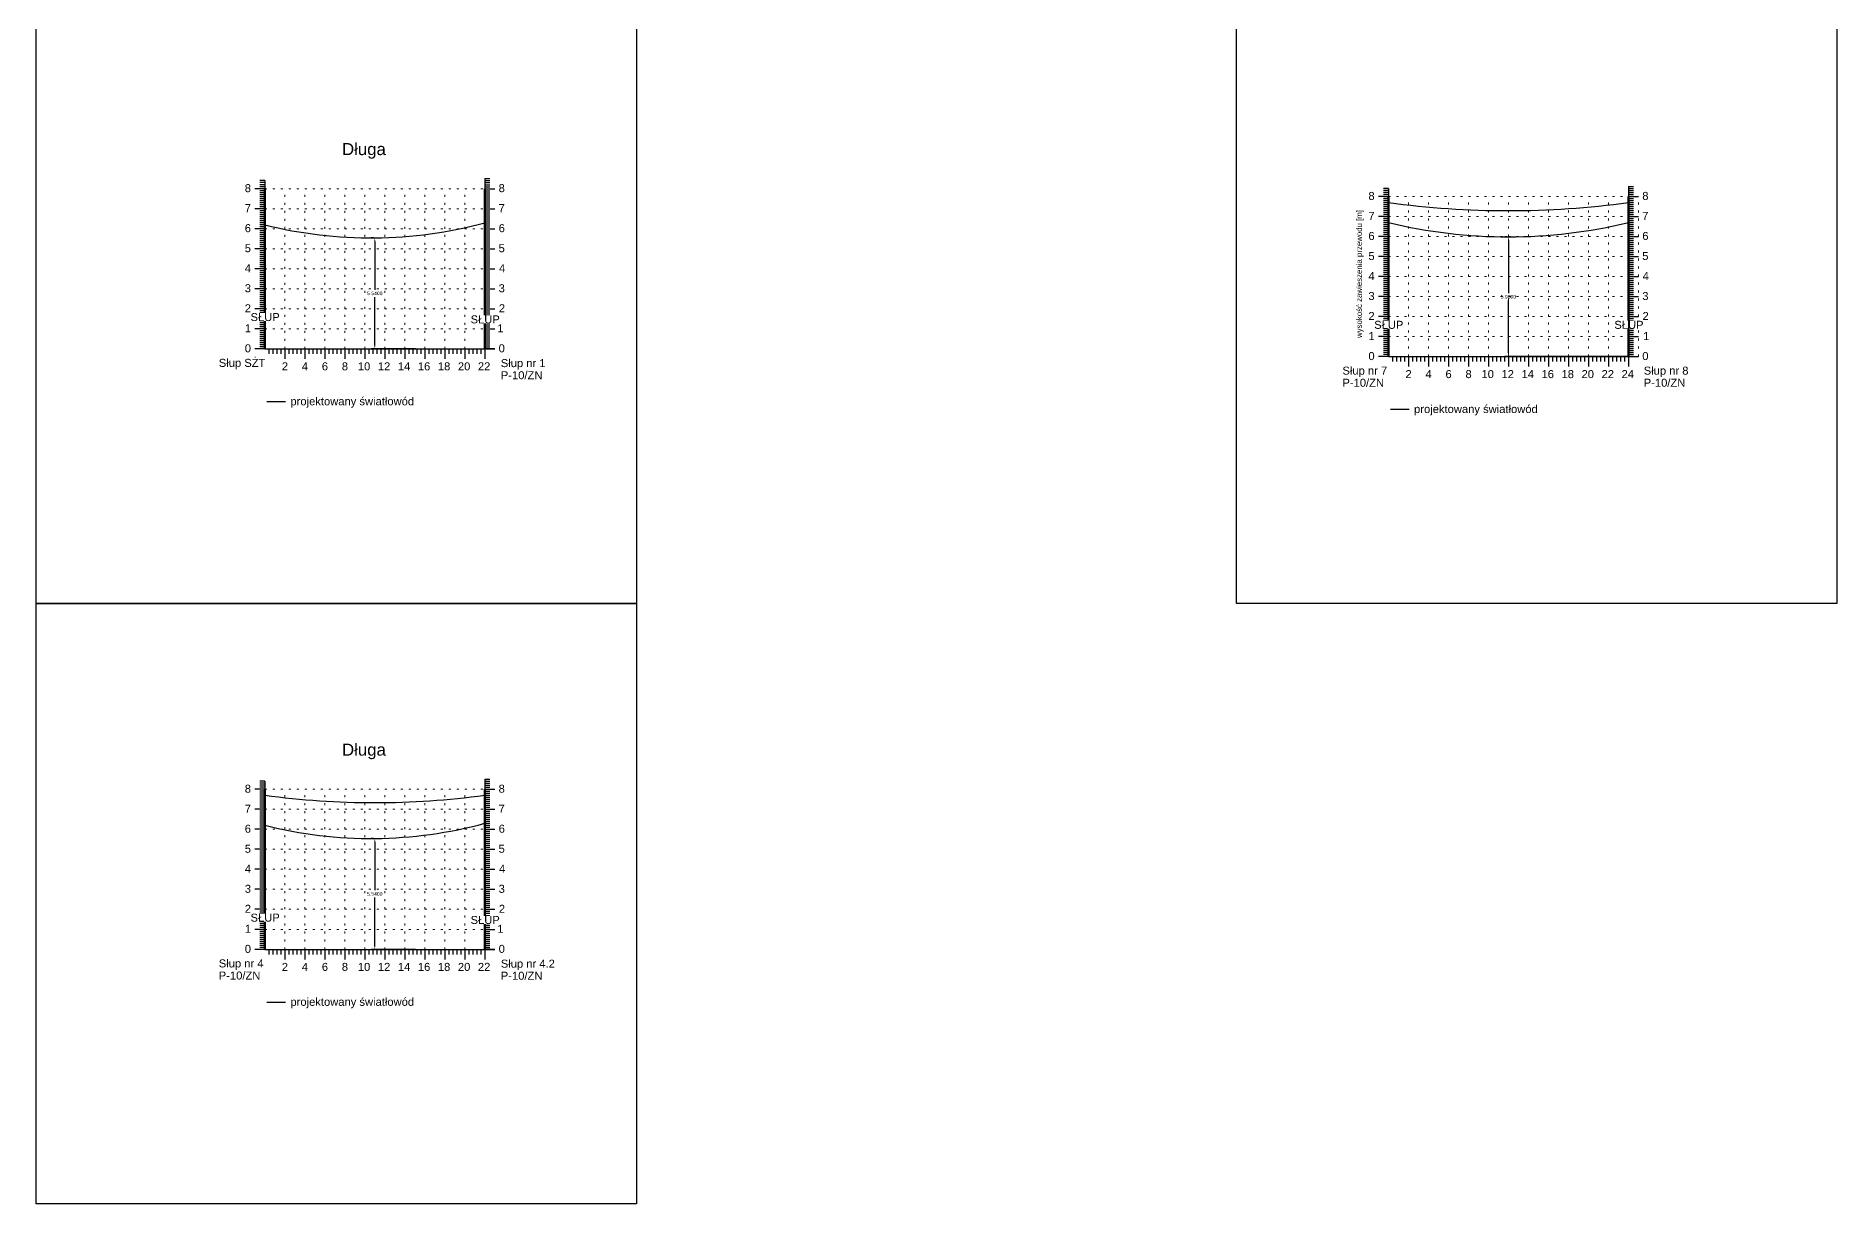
# Model space of a CAD drawing. Header units: metres. Extents: x -155 to 1812, y 681 to 886.
# Drawn here: x 324.5 to 414.5, y 710.5 to 768.9 of the extents above; entities that cross this region are included whole.
import ezdxf

# ---------------------------------------------------------------- set-up
doc = ezdxf.new("R2010")
doc.units = ezdxf.units.M
doc.header["$MEASUREMENT"] = 0
doc.linetypes.add('ACAD_ISO07W100', pattern=[3, 0, -3])
doc.layers.add('ramka', color=7, linetype='Continuous', plot=False)
doc.styles.get("Standard").update_dxf_attribs({"font": 'arial.ttf'})
doc.dimstyles.get("Standard").update_dxf_attribs({"dimtxt": 0.18, "dimasz": 0.18, "dimexe": 0.18, "dimexo": 0.0625, "dimgap": 0.09, "dimtad": 0, "dimtih": 1, "dimtoh": 1, "dimdec": 4, "dimzin": 0, "dimdsep": 46, "dimtxsty": 'Standard', "dimcen": 0.09, "dimadec": 0, "dimazin": 0, "dimtfac": 1, "dimtdec": 4, "dimtofl": 0, "dimtmove": 0, "dimatfit": 3, "dimfxl": 1, "dimtolj": 1, "dimtzin": 0, "dimarcsym": 0})

# ---------------------------------------------------------------- blocks, each defined once
blk = doc.blocks.new('*D312')
at = {"color": 0, "lineweight": -2}
for p, q in [((341.409, 758.78), (341.292, 758.78)), ((341.472, 758.6), (341.472, 756.192)), ((341.472, 753.42), (341.472, 755.828)), ((343.509, 753.24), (341.292, 753.24))]:
    blk.add_line(p, q, dxfattribs=at)
at = {"color": 0}
for points in [[(341.502, 758.6), (341.442, 758.6), (341.472, 758.78)], [(341.442, 753.42), (341.502, 753.42), (341.472, 753.24)]]:
    blk.add_solid(points, dxfattribs=at)
at = {"layer": 'Defpoints', "color": 0}
for p in [(341.472, 758.78), (341.472, 753.24), (343.572, 753.24)]:
    blk.add_point(p, dxfattribs=at)
at = {"color": 0, "lineweight": 25, "insert": (341.472, 756.01), "char_height": 0.18, "attachment_point": 5}
blk.add_mtext('\\A1;5.5400', dxfattribs=at)
blk = doc.blocks.new('*D323')
at = {"color": 0, "lineweight": -2}
for p, q in [((398.062, 758.833), (397.944, 758.833)), ((398.124, 758.653), (398.124, 756.025)), ((398.124, 753.033), (398.124, 755.661)), ((404.062, 752.853), (397.944, 752.853))]:
    blk.add_line(p, q, dxfattribs=at)
at = {"color": 0}
for points in [[(398.154, 758.653), (398.094, 758.653), (398.124, 758.833)], [(398.094, 753.033), (398.154, 753.033), (398.124, 752.853)]]:
    blk.add_solid(points, dxfattribs=at)
at = {"layer": 'Defpoints', "color": 0}
for p in [(398.124, 758.833), (398.124, 752.853), (404.124, 752.853)]:
    blk.add_point(p, dxfattribs=at)
at = {"color": 0, "lineweight": 25, "insert": (398.124, 755.843), "char_height": 0.18, "attachment_point": 5}
blk.add_mtext('\\A1;5.9800', dxfattribs=at)
blk = doc.blocks.new('*D268')
at = {"color": 0, "lineweight": -2}
for p, q in [((341.409, 728.78), (341.292, 728.78)), ((341.472, 728.6), (341.472, 726.192)), ((341.472, 723.42), (341.472, 725.828)), ((343.509, 723.24), (341.292, 723.24))]:
    blk.add_line(p, q, dxfattribs=at)
at = {"color": 0}
for points in [[(341.502, 728.6), (341.442, 728.6), (341.472, 728.78)], [(341.442, 723.42), (341.502, 723.42), (341.472, 723.24)]]:
    blk.add_solid(points, dxfattribs=at)
at = {"layer": 'Defpoints', "color": 0}
for p in [(341.472, 728.78), (341.472, 723.24), (343.572, 723.24)]:
    blk.add_point(p, dxfattribs=at)
at = {"color": 0, "lineweight": 25, "insert": (341.472, 726.01), "char_height": 0.18, "attachment_point": 5}
blk.add_mtext('\\A1;5.5400', dxfattribs=at)

msp = doc.modelspace()

# ---------------------------------------------------------------- linework, layer by layer
for p, q in [((335.97194, 761.64029), (335.72194, 761.64029)), ((335.97194, 761.64029), (335.72194, 761.64029)), ((335.97194, 761.54029), (335.72194, 761.54029)), ((335.97194, 761.54029), (335.72194, 761.54029)), ((335.97194, 761.44029), (335.72194, 761.44029)), ((335.97194, 761.44029), (335.72194, 761.44029)), ((335.97194, 761.64029), (335.97194, 753.24029)), ((346.97194, 761.74029), (346.97194, 753.24029)), ((346.97194, 761.74029), (347.22194, 761.74029)), ((346.97194, 761.74029), (347.22194, 761.74029)), ((346.97194, 761.64029), (347.22194, 761.64029)), ((346.97194, 761.64029), (347.22194, 761.64029)), ((346.97194, 761.54029), (347.22194, 761.54029)), ((346.97194, 761.54029), (347.22194, 761.54029)), ((346.97194, 761.44029), (347.22194, 761.44029)), ((346.97194, 761.44029), (347.22194, 761.44029)), ((335.97194, 761.24029), (335.47194, 761.24029)), ((335.97194, 761.24029), (335.47194, 761.24029)), ((335.97194, 761.24029), (335.47194, 761.24029)), ((335.97194, 761.24029), (335.47194, 761.24029)), ((335.97194, 761.34029), (335.72194, 761.34029)), ((335.97194, 761.34029), (335.72194, 761.34029)), ((335.97194, 761.14029), (335.72194, 761.14029)), ((335.97194, 761.04029), (335.72194, 761.04029)), ((335.97194, 760.94029), (335.72194, 760.94029)), ((335.97194, 760.84029), (335.72194, 760.84029)), ((335.97194, 760.74029), (335.72194, 760.74029)), ((335.97194, 760.64029), (335.72194, 760.64029)), ((335.97194, 760.54029), (335.72194, 760.54029)), ((346.97194, 761.34029), (347.22194, 761.34029)), ((346.97194, 761.34029), (347.22194, 761.34029)), ((346.97194, 761.24029), (347.47194, 761.24029)), ((346.97194, 761.24029), (347.47194, 761.24029)), ((346.97194, 761.24029), (347.47194, 761.24029)), ((346.97194, 761.24029), (347.47194, 761.24029)), ((346.97194, 761.14029), (347.22194, 761.14029)), ((346.97194, 761.04029), (347.22194, 761.04029)), ((346.97194, 760.94029), (347.22194, 760.94029)), ((346.97194, 760.84029), (347.22194, 760.84029)), ((346.97194, 760.74029), (347.22194, 760.74029)), ((346.97194, 760.64029), (347.22194, 760.64029)), ((346.97194, 760.54029), (347.22194, 760.54029)), ((392.12404, 760.8526), (391.62404, 760.8526)), ((392.12404, 760.8526), (391.62404, 760.8526)), ((392.12404, 760.8526), (391.62404, 760.8526)), ((392.12404, 760.8526), (391.62404, 760.8526)), ((392.12404, 761.2526), (391.87404, 761.2526)), ((392.12404, 761.2526), (391.87404, 761.2526)), ((392.12404, 761.1526), (391.87404, 761.1526)), ((392.12404, 761.1526), (391.87404, 761.1526)), ((392.12404, 761.0526), (391.87404, 761.0526)), ((392.12404, 761.0526), (391.87404, 761.0526)), ((392.12404, 760.9526), (391.87404, 760.9526)), ((392.12404, 760.9526), (391.87404, 760.9526)), ((392.12404, 760.7526), (391.87404, 760.7526)), ((392.12404, 760.6526), (391.87404, 760.6526)), ((392.12404, 760.5526), (391.87404, 760.5526)), ((392.12404, 761.2526), (392.12404, 752.8526)), ((404.12404, 761.3526), (404.37404, 761.3526)), ((404.12404, 761.3526), (404.37404, 761.3526)), ((404.12404, 761.2526), (404.37404, 761.2526)), ((404.12404, 761.2526), (404.37404, 761.2526)), ((404.12404, 761.1526), (404.37404, 761.1526)), ((404.12404, 761.1526), (404.37404, 761.1526)), ((404.12404, 761.0526), (404.37404, 761.0526)), ((404.12404, 761.0526), (404.37404, 761.0526)), ((404.12404, 760.9526), (404.37404, 760.9526)), ((404.12404, 760.9526), (404.37404, 760.9526)), ((404.12404, 760.8526), (404.12404, 752.8526)), ((404.12404, 760.8526), (404.62404, 760.8526)), ((404.12404, 760.8526), (404.62404, 760.8526)), ((404.12404, 760.8526), (404.62404, 760.8526)), ((404.12404, 760.8526), (404.62404, 760.8526)), ((404.12404, 760.7526), (404.37404, 760.7526)), ((404.12404, 760.6526), (404.37404, 760.6526)), ((404.12404, 760.5526), (404.37404, 760.5526)), ((335.97194, 760.24029), (335.47194, 760.24029)), ((335.97194, 760.24029), (335.47194, 760.24029)), ((335.97194, 760.44029), (335.72194, 760.44029)), ((335.97194, 760.34029), (335.72194, 760.34029)), ((335.97194, 760.14029), (335.72194, 760.14029)), ((335.97194, 760.04029), (335.72194, 760.04029)), ((335.97194, 759.94029), (335.72194, 759.94029)), ((335.97194, 759.84029), (335.72194, 759.84029)), ((335.97194, 759.74029), (335.72194, 759.74029)), ((335.97194, 759.64029), (335.72194, 759.64029)), ((346.97194, 760.44029), (347.22194, 760.44029)), ((346.97194, 760.34029), (347.22194, 760.34029)), ((346.97194, 760.24029), (347.47194, 760.24029)), ((346.97194, 760.24029), (347.47194, 760.24029)), ((346.97194, 760.14029), (347.22194, 760.14029)), ((346.97194, 760.04029), (347.22194, 760.04029)), ((346.97194, 759.94029), (347.22194, 759.94029)), ((346.97194, 759.84029), (347.22194, 759.84029)), ((346.97194, 759.74029), (347.22194, 759.74029)), ((346.97194, 759.64029), (347.22194, 759.64029)), ((392.12404, 759.8526), (391.62404, 759.8526)), ((392.12404, 759.8526), (391.62404, 759.8526)), ((392.12404, 760.4526), (391.87404, 760.4526)), ((392.12404, 760.3526), (391.87404, 760.3526)), ((392.12404, 760.2526), (391.87404, 760.2526)), ((392.12404, 760.1526), (391.87404, 760.1526)), ((392.12404, 760.0526), (391.87404, 760.0526)), ((392.12404, 759.9526), (391.87404, 759.9526)), ((392.12404, 759.7526), (391.87404, 759.7526)), ((392.12404, 759.6526), (391.87404, 759.6526)), ((404.12404, 760.4526), (404.37404, 760.4526)), ((404.12404, 760.3526), (404.37404, 760.3526)), ((404.12404, 760.2526), (404.37404, 760.2526)), ((404.12404, 760.1526), (404.37404, 760.1526)), ((404.12404, 760.0526), (404.37404, 760.0526)), ((404.12404, 759.9526), (404.37404, 759.9526)), ((404.12404, 759.8526), (404.62404, 759.8526)), ((404.12404, 759.8526), (404.62404, 759.8526)), ((404.12404, 759.7526), (404.37404, 759.7526)), ((404.12404, 759.6526), (404.37404, 759.6526)), ((335.97194, 759.24029), (335.47194, 759.24029)), ((335.97194, 759.24029), (335.47194, 759.24029)), ((335.97194, 759.54029), (335.72194, 759.54029)), ((335.97194, 759.44029), (335.72194, 759.44029)), ((335.97194, 759.34029), (335.72194, 759.34029)), ((335.97194, 759.14029), (335.72194, 759.14029)), ((335.97194, 759.04029), (335.72194, 759.04029)), ((335.97194, 758.94029), (335.72194, 758.94029)), ((335.97194, 758.84029), (335.72194, 758.84029)), ((335.97194, 758.74029), (335.72194, 758.74029)), ((346.97194, 759.54029), (347.22194, 759.54029)), ((346.97194, 759.44029), (347.22194, 759.44029)), ((346.97194, 759.34029), (347.22194, 759.34029)), ((346.97194, 759.24029), (347.47194, 759.24029)), ((346.97194, 759.24029), (347.47194, 759.24029)), ((346.97194, 759.14029), (347.22194, 759.14029)), ((346.97194, 759.04029), (347.22194, 759.04029)), ((346.97194, 758.94029), (347.22194, 758.94029)), ((346.97194, 758.84029), (347.22194, 758.84029)), ((346.97194, 758.74029), (347.22194, 758.74029)), ((392.12404, 758.8526), (391.62404, 758.8526)), ((392.12404, 758.8526), (391.62404, 758.8526)), ((392.12404, 759.5526), (391.87404, 759.5526)), ((392.12404, 759.4526), (391.87404, 759.4526)), ((392.12404, 759.3526), (391.87404, 759.3526)), ((392.12404, 759.2526), (391.87404, 759.2526)), ((392.12404, 759.1526), (391.87404, 759.1526)), ((392.12404, 759.0526), (391.87404, 759.0526)), ((392.12404, 758.9526), (391.87404, 758.9526)), ((392.12404, 758.7526), (391.87404, 758.7526)), ((404.12404, 759.5526), (404.37404, 759.5526)), ((404.12404, 759.4526), (404.37404, 759.4526)), ((404.12404, 759.3526), (404.37404, 759.3526)), ((404.12404, 759.2526), (404.37404, 759.2526)), ((404.12404, 759.1526), (404.37404, 759.1526)), ((404.12404, 759.0526), (404.37404, 759.0526)), ((404.12404, 758.9526), (404.37404, 758.9526)), ((404.12404, 758.8526), (404.62404, 758.8526)), ((404.12404, 758.8526), (404.62404, 758.8526)), ((404.12404, 758.7526), (404.37404, 758.7526)), ((335.97194, 758.24029), (335.47194, 758.24029)), ((335.97194, 758.24029), (335.47194, 758.24029)), ((335.97194, 758.64029), (335.72194, 758.64029)), ((335.97194, 758.54029), (335.72194, 758.54029)), ((335.97194, 758.44029), (335.72194, 758.44029)), ((335.97194, 758.34029), (335.72194, 758.34029)), ((335.97194, 758.14029), (335.72194, 758.14029)), ((335.97194, 758.04029), (335.72194, 758.04029)), ((335.97194, 757.94029), (335.72194, 757.94029)), ((335.97194, 757.84029), (335.72194, 757.84029)), ((346.97194, 758.64029), (347.22194, 758.64029)), ((346.97194, 758.54029), (347.22194, 758.54029)), ((346.97194, 758.44029), (347.22194, 758.44029)), ((346.97194, 758.34029), (347.22194, 758.34029)), ((346.97194, 758.24029), (347.47194, 758.24029)), ((346.97194, 758.24029), (347.47194, 758.24029)), ((346.97194, 758.14029), (347.22194, 758.14029)), ((346.97194, 758.04029), (347.22194, 758.04029)), ((346.97194, 757.94029), (347.22194, 757.94029)), ((346.97194, 757.84029), (347.22194, 757.84029)), ((392.12404, 757.8526), (391.62404, 757.8526)), ((392.12404, 757.8526), (391.62404, 757.8526)), ((392.12404, 758.6526), (391.87404, 758.6526)), ((392.12404, 758.5526), (391.87404, 758.5526)), ((392.12404, 758.4526), (391.87404, 758.4526)), ((392.12404, 758.3526), (391.87404, 758.3526)), ((392.12404, 758.2526), (391.87404, 758.2526)), ((392.12404, 758.1526), (391.87404, 758.1526)), ((392.12404, 758.0526), (391.87404, 758.0526)), ((392.12404, 757.9526), (391.87404, 757.9526)), ((404.12404, 758.6526), (404.37404, 758.6526)), ((404.12404, 758.5526), (404.37404, 758.5526)), ((404.12404, 758.4526), (404.37404, 758.4526)), ((404.12404, 758.3526), (404.37404, 758.3526)), ((404.12404, 758.2526), (404.37404, 758.2526)), ((404.12404, 758.1526), (404.37404, 758.1526)), ((404.12404, 758.0526), (404.37404, 758.0526)), ((404.12404, 757.9526), (404.37404, 757.9526)), ((404.12404, 757.8526), (404.62404, 757.8526)), ((404.12404, 757.8526), (404.62404, 757.8526)), ((335.97194, 757.24029), (335.47194, 757.24029)), ((335.97194, 757.24029), (335.47194, 757.24029)), ((335.97194, 757.74029), (335.72194, 757.74029)), ((335.97194, 757.64029), (335.72194, 757.64029)), ((335.97194, 757.54029), (335.72194, 757.54029)), ((335.97194, 757.44029), (335.72194, 757.44029)), ((335.97194, 757.34029), (335.72194, 757.34029)), ((335.97194, 757.14029), (335.72194, 757.14029)), ((335.97194, 757.04029), (335.72194, 757.04029)), ((335.97194, 756.94029), (335.72194, 756.94029)), ((346.97194, 757.74029), (347.22194, 757.74029)), ((346.97194, 757.64029), (347.22194, 757.64029)), ((346.97194, 757.54029), (347.22194, 757.54029)), ((346.97194, 757.44029), (347.22194, 757.44029)), ((346.97194, 757.34029), (347.22194, 757.34029)), ((346.97194, 757.24029), (347.47194, 757.24029)), ((346.97194, 757.24029), (347.47194, 757.24029)), ((346.97194, 757.14029), (347.22194, 757.14029)), ((346.97194, 757.04029), (347.22194, 757.04029)), ((346.97194, 756.94029), (347.22194, 756.94029)), ((392.12404, 757.7526), (391.87404, 757.7526)), ((392.12404, 757.6526), (391.87404, 757.6526)), ((392.12404, 757.5526), (391.87404, 757.5526)), ((392.12404, 757.4526), (391.87404, 757.4526)), ((392.12404, 757.3526), (391.87404, 757.3526)), ((392.12404, 757.2526), (391.87404, 757.2526)), ((392.12404, 757.1526), (391.87404, 757.1526)), ((392.12404, 757.0526), (391.87404, 757.0526)), ((392.12404, 756.9526), (391.87404, 756.9526)), ((404.12404, 757.7526), (404.37404, 757.7526)), ((404.12404, 757.6526), (404.37404, 757.6526)), ((404.12404, 757.5526), (404.37404, 757.5526)), ((404.12404, 757.4526), (404.37404, 757.4526)), ((404.12404, 757.3526), (404.37404, 757.3526)), ((404.12404, 757.2526), (404.37404, 757.2526)), ((404.12404, 757.1526), (404.37404, 757.1526)), ((404.12404, 757.0526), (404.37404, 757.0526)), ((404.12404, 756.9526), (404.37404, 756.9526)), ((335.97194, 756.24029), (335.47194, 756.24029)), ((335.97194, 756.24029), (335.47194, 756.24029)), ((335.97194, 756.84029), (335.72194, 756.84029)), ((335.97194, 756.74029), (335.72194, 756.74029)), ((335.97194, 756.64029), (335.72194, 756.64029)), ((335.97194, 756.54029), (335.72194, 756.54029)), ((335.97194, 756.44029), (335.72194, 756.44029)), ((335.97194, 756.34029), (335.72194, 756.34029)), ((335.97194, 756.14029), (335.72194, 756.14029)), ((335.97194, 756.04029), (335.72194, 756.04029)), ((346.97194, 756.84029), (347.22194, 756.84029)), ((346.97194, 756.74029), (347.22194, 756.74029)), ((346.97194, 756.64029), (347.22194, 756.64029)), ((346.97194, 756.54029), (347.22194, 756.54029)), ((346.97194, 756.44029), (347.22194, 756.44029)), ((346.97194, 756.34029), (347.22194, 756.34029)), ((346.97194, 756.24029), (347.47194, 756.24029)), ((346.97194, 756.24029), (347.47194, 756.24029)), ((346.97194, 756.14029), (347.22194, 756.14029)), ((346.97194, 756.04029), (347.22194, 756.04029)), ((392.12404, 756.8526), (391.62404, 756.8526)), ((392.12404, 756.8526), (391.62404, 756.8526)), ((392.12404, 756.7526), (391.87404, 756.7526)), ((392.12404, 756.6526), (391.87404, 756.6526)), ((392.12404, 756.5526), (391.87404, 756.5526)), ((392.12404, 756.4526), (391.87404, 756.4526)), ((392.12404, 756.3526), (391.87404, 756.3526)), ((392.12404, 756.2526), (391.87404, 756.2526)), ((392.12404, 756.1526), (391.87404, 756.1526)), ((392.12404, 756.0526), (391.87404, 756.0526)), ((404.12404, 756.8526), (404.62404, 756.8526)), ((404.12404, 756.8526), (404.62404, 756.8526)), ((404.12404, 756.7526), (404.37404, 756.7526)), ((404.12404, 756.6526), (404.37404, 756.6526)), ((404.12404, 756.5526), (404.37404, 756.5526)), ((404.12404, 756.4526), (404.37404, 756.4526)), ((404.12404, 756.3526), (404.37404, 756.3526)), ((404.12404, 756.2526), (404.37404, 756.2526)), ((404.12404, 756.1526), (404.37404, 756.1526)), ((404.12404, 756.0526), (404.37404, 756.0526)), ((335.97194, 755.24029), (335.47194, 755.24029)), ((335.97194, 755.24029), (335.47194, 755.24029)), ((335.97194, 755.94029), (335.72194, 755.94029)), ((335.97194, 755.84029), (335.72194, 755.84029)), ((335.97194, 755.74029), (335.72194, 755.74029)), ((335.97194, 755.64029), (335.72194, 755.64029)), ((335.97194, 755.54029), (335.72194, 755.54029)), ((335.97194, 755.44029), (335.72194, 755.44029)), ((335.97194, 755.34029), (335.72194, 755.34029)), ((335.97194, 755.14029), (335.72194, 755.14029)), ((346.97194, 755.94029), (347.22194, 755.94029)), ((346.97194, 755.84029), (347.22194, 755.84029)), ((346.97194, 755.74029), (347.22194, 755.74029)), ((346.97194, 755.64029), (347.22194, 755.64029)), ((346.97194, 755.54029), (347.22194, 755.54029)), ((346.97194, 755.44029), (347.22194, 755.44029)), ((346.97194, 755.34029), (347.22194, 755.34029)), ((346.97194, 755.24029), (347.47194, 755.24029)), ((346.97194, 755.24029), (347.47194, 755.24029)), ((346.97194, 755.14029), (347.22194, 755.14029)), ((392.12404, 755.8526), (391.62404, 755.8526)), ((392.12404, 755.8526), (391.62404, 755.8526)), ((392.12404, 755.9526), (391.87404, 755.9526)), ((392.12404, 755.7526), (391.87404, 755.7526)), ((392.12404, 755.6526), (391.87404, 755.6526)), ((392.12404, 755.5526), (391.87404, 755.5526)), ((392.12404, 755.4526), (391.87404, 755.4526)), ((392.12404, 755.3526), (391.87404, 755.3526)), ((392.12404, 755.2526), (391.87404, 755.2526)), ((392.12404, 755.1526), (391.87404, 755.1526)), ((404.12404, 755.9526), (404.37404, 755.9526)), ((404.12404, 755.8526), (404.62404, 755.8526)), ((404.12404, 755.8526), (404.62404, 755.8526)), ((404.12404, 755.7526), (404.37404, 755.7526)), ((404.12404, 755.6526), (404.37404, 755.6526)), ((404.12404, 755.5526), (404.37404, 755.5526)), ((404.12404, 755.4526), (404.37404, 755.4526)), ((404.12404, 755.3526), (404.37404, 755.3526)), ((404.12404, 755.2526), (404.37404, 755.2526)), ((404.12404, 755.1526), (404.37404, 755.1526)), ((335.97194, 754.24029), (335.47194, 754.24029)), ((335.97194, 754.24029), (335.47194, 754.24029)), ((335.97194, 755.04029), (335.72194, 755.04029)), ((335.97194, 754.94029), (335.72194, 754.94029)), ((335.97194, 754.84029), (335.72194, 754.84029)), ((335.97194, 754.74029), (335.72194, 754.74029)), ((335.97194, 754.64029), (335.72194, 754.64029)), ((335.97194, 754.54029), (335.72194, 754.54029)), ((335.97194, 754.44029), (335.72194, 754.44029)), ((335.97194, 754.34029), (335.72194, 754.34029)), ((346.97194, 755.04029), (347.22194, 755.04029)), ((346.97194, 754.94029), (347.22194, 754.94029)), ((346.97194, 754.84029), (347.22194, 754.84029)), ((346.97194, 754.74029), (347.22194, 754.74029)), ((346.97194, 754.64029), (347.22194, 754.64029)), ((346.97194, 754.54029), (347.22194, 754.54029)), ((346.97194, 754.44029), (347.22194, 754.44029)), ((346.97194, 754.34029), (347.22194, 754.34029)), ((346.97194, 754.24029), (347.47194, 754.24029)), ((346.97194, 754.24029), (347.47194, 754.24029)), ((392.12404, 754.8526), (391.62404, 754.8526)), ((392.12404, 754.8526), (391.62404, 754.8526)), ((392.12404, 755.0526), (391.87404, 755.0526)), ((392.12404, 754.9526), (391.87404, 754.9526)), ((392.12404, 754.7526), (391.87404, 754.7526)), ((392.12404, 754.6526), (391.87404, 754.6526)), ((392.12404, 754.5526), (391.87404, 754.5526)), ((392.12404, 754.4526), (391.87404, 754.4526)), ((392.12404, 754.3526), (391.87404, 754.3526)), ((392.12404, 754.2526), (391.87404, 754.2526)), ((404.12404, 755.0526), (404.37404, 755.0526)), ((404.12404, 754.9526), (404.37404, 754.9526)), ((404.12404, 754.8526), (404.62404, 754.8526)), ((404.12404, 754.8526), (404.62404, 754.8526)), ((404.12404, 754.7526), (404.37404, 754.7526)), ((404.12404, 754.6526), (404.37404, 754.6526)), ((404.12404, 754.5526), (404.37404, 754.5526)), ((404.12404, 754.4526), (404.37404, 754.4526)), ((404.12404, 754.3526), (404.37404, 754.3526)), ((404.12404, 754.2526), (404.37404, 754.2526)), ((335.97194, 754.14029), (335.72194, 754.14029)), ((335.97194, 754.04029), (335.72194, 754.04029)), ((335.97194, 753.94029), (335.72194, 753.94029)), ((335.97194, 753.84029), (335.72194, 753.84029)), ((335.97194, 753.74029), (335.72194, 753.74029)), ((335.97194, 753.64029), (335.72194, 753.64029)), ((335.97194, 753.54029), (335.72194, 753.54029)), ((335.97194, 753.44029), (335.72194, 753.44029)), ((335.97194, 753.34029), (335.72194, 753.34029)), ((346.97194, 754.14029), (347.22194, 754.14029)), ((346.97194, 754.04029), (347.22194, 754.04029)), ((346.97194, 753.94029), (347.22194, 753.94029)), ((346.97194, 753.84029), (347.22194, 753.84029)), ((346.97194, 753.74029), (347.22194, 753.74029)), ((346.97194, 753.64029), (347.22194, 753.64029)), ((346.97194, 753.54029), (347.22194, 753.54029)), ((346.97194, 753.44029), (347.22194, 753.44029)), ((346.97194, 753.34029), (347.22194, 753.34029)), ((392.12404, 753.8526), (391.62404, 753.8526)), ((392.12404, 753.8526), (391.62404, 753.8526)), ((392.12404, 754.1526), (391.87404, 754.1526)), ((392.12404, 754.0526), (391.87404, 754.0526)), ((392.12404, 753.9526), (391.87404, 753.9526)), ((392.12404, 753.7526), (391.87404, 753.7526)), ((392.12404, 753.6526), (391.87404, 753.6526)), ((392.12404, 753.5526), (391.87404, 753.5526)), ((392.12404, 753.4526), (391.87404, 753.4526)), ((392.12404, 753.3526), (391.87404, 753.3526)), ((404.12404, 754.1526), (404.37404, 754.1526)), ((404.12404, 754.0526), (404.37404, 754.0526)), ((404.12404, 753.9526), (404.37404, 753.9526)), ((404.12404, 753.8526), (404.62404, 753.8526)), ((404.12404, 753.8526), (404.62404, 753.8526)), ((404.12404, 753.7526), (404.37404, 753.7526)), ((404.12404, 753.6526), (404.37404, 753.6526)), ((404.12404, 753.5526), (404.37404, 753.5526)), ((404.12404, 753.4526), (404.37404, 753.4526)), ((404.12404, 753.3526), (404.37404, 753.3526)), ((335.97194, 753.24029), (335.47194, 753.24029)), ((335.97194, 753.24029), (335.72194, 753.24029)), ((335.97194, 753.24029), (347.47194, 753.24029)), ((336.17194, 753.24029), (336.17194, 752.99029)), ((336.37194, 753.24029), (336.37194, 752.99029)), ((336.57194, 753.24029), (336.57194, 752.99029)), ((336.77194, 753.24029), (336.77194, 752.99029)), ((336.97194, 753.24029), (336.97194, 752.74029)), ((337.17194, 753.24029), (337.17194, 752.99029)), ((337.37194, 753.24029), (337.37194, 752.99029)), ((337.57194, 753.24029), (337.57194, 752.99029)), ((337.77194, 753.24029), (337.77194, 752.99029)), ((337.97194, 753.24029), (337.97194, 752.74029)), ((338.17194, 753.24029), (338.17194, 752.99029)), ((338.37194, 753.24029), (338.37194, 752.99029)), ((338.57194, 753.24029), (338.57194, 752.99029)), ((338.77194, 753.24029), (338.77194, 752.99029)), ((338.97194, 753.24029), (338.97194, 752.74029)), ((339.17194, 753.24029), (339.17194, 752.99029)), ((339.37194, 753.24029), (339.37194, 752.99029)), ((339.57194, 753.24029), (339.57194, 752.99029)), ((339.77194, 753.24029), (339.77194, 752.99029)), ((339.97194, 753.24029), (339.97194, 752.74029)), ((340.17194, 753.24029), (340.17194, 752.99029)), ((340.37194, 753.24029), (340.37194, 752.99029)), ((340.57194, 753.24029), (340.57194, 752.99029)), ((340.77194, 753.24029), (340.77194, 752.99029)), ((340.97194, 753.24029), (340.97194, 752.74029)), ((341.17194, 753.24029), (341.17194, 752.99029)), ((341.37194, 753.24029), (341.37194, 752.99029)), ((341.57194, 753.24029), (341.57194, 752.99029)), ((341.77194, 753.24029), (341.77194, 752.99029)), ((341.97194, 753.24029), (341.97194, 752.74029)), ((342.17194, 753.24029), (342.17194, 752.99029)), ((342.37194, 753.24029), (342.37194, 752.99029)), ((342.57194, 753.24029), (342.57194, 752.99029)), ((342.77194, 753.24029), (342.77194, 752.99029)), ((342.97194, 753.24029), (342.97194, 752.74029)), ((343.17194, 753.24029), (343.17194, 752.99029)), ((343.37194, 753.24029), (343.37194, 752.99029)), ((343.57194, 753.24029), (343.57194, 752.99029)), ((343.77194, 753.24029), (343.77194, 752.99029)), ((343.97194, 753.24029), (343.97194, 752.74029)), ((344.17194, 753.24029), (344.17194, 752.99029)), ((344.37194, 753.24029), (344.37194, 752.99029)), ((344.57194, 753.24029), (344.57194, 752.99029)), ((344.77194, 753.24029), (344.77194, 752.99029)), ((344.97194, 753.24029), (344.97194, 752.74029)), ((345.17194, 753.24029), (345.17194, 752.99029)), ((345.37194, 753.24029), (345.37194, 752.99029)), ((345.57194, 753.24029), (345.57194, 752.99029)), ((345.77194, 753.24029), (345.77194, 752.99029)), ((345.97194, 753.24029), (345.97194, 752.74029)), ((346.17194, 753.24029), (346.17194, 752.99029)), ((346.37194, 753.24029), (346.37194, 752.99029)), ((346.57194, 753.24029), (346.57194, 752.99029)), ((346.77194, 753.24029), (346.77194, 752.99029)), ((346.97194, 753.24029), (346.97194, 752.74029)), ((346.97194, 753.24029), (347.22194, 753.24029)), ((347.47194, 753.24029), (346.97194, 753.24029)), ((392.12404, 752.8526), (391.62404, 752.8526)), ((392.12404, 753.2526), (391.87404, 753.2526)), ((392.12404, 753.1526), (391.87404, 753.1526)), ((392.12404, 753.0526), (391.87404, 753.0526)), ((392.12404, 752.9526), (391.87404, 752.9526)), ((392.12404, 752.8526), (391.87404, 752.8526)), ((392.12404, 752.8526), (404.12404, 752.8526)), ((392.32404, 752.8526), (392.32404, 752.6026)), ((392.52404, 752.8526), (392.52404, 752.6026)), ((392.72404, 752.8526), (392.72404, 752.6026)), ((392.92404, 752.8526), (392.92404, 752.6026)), ((393.12404, 752.8526), (393.12404, 752.3526)), ((393.32404, 752.8526), (393.32404, 752.6026)), ((393.52404, 752.8526), (393.52404, 752.6026)), ((393.72404, 752.8526), (393.72404, 752.6026)), ((393.92404, 752.8526), (393.92404, 752.6026)), ((394.12404, 752.8526), (394.12404, 752.3526)), ((394.32404, 752.8526), (394.32404, 752.6026)), ((394.52404, 752.8526), (394.52404, 752.6026)), ((394.72404, 752.8526), (394.72404, 752.6026)), ((394.92404, 752.8526), (394.92404, 752.6026)), ((395.12404, 752.8526), (395.12404, 752.3526)), ((395.32404, 752.8526), (395.32404, 752.6026)), ((395.52404, 752.8526), (395.52404, 752.6026)), ((395.72404, 752.8526), (395.72404, 752.6026)), ((395.92404, 752.8526), (395.92404, 752.6026)), ((396.12404, 752.8526), (396.12404, 752.3526)), ((396.32404, 752.8526), (396.32404, 752.6026)), ((396.52404, 752.8526), (396.52404, 752.6026)), ((396.72404, 752.8526), (396.72404, 752.6026)), ((396.92404, 752.8526), (396.92404, 752.6026)), ((397.12404, 752.8526), (397.12404, 752.3526)), ((397.32404, 752.8526), (397.32404, 752.6026)), ((397.52404, 752.8526), (397.52404, 752.6026)), ((397.72404, 752.8526), (397.72404, 752.6026)), ((397.92404, 752.8526), (397.92404, 752.6026)), ((398.12404, 752.8526), (398.12404, 752.3526)), ((398.32404, 752.8526), (398.32404, 752.6026)), ((398.52404, 752.8526), (398.52404, 752.6026)), ((398.72404, 752.8526), (398.72404, 752.6026)), ((398.92404, 752.8526), (398.92404, 752.6026)), ((399.12404, 752.8526), (399.12404, 752.3526)), ((399.32404, 752.8526), (399.32404, 752.6026)), ((399.52404, 752.8526), (399.52404, 752.6026)), ((399.72404, 752.8526), (399.72404, 752.6026)), ((399.92404, 752.8526), (399.92404, 752.6026)), ((400.12404, 752.8526), (400.12404, 752.3526)), ((400.32404, 752.8526), (400.32404, 752.6026)), ((400.52404, 752.8526), (400.52404, 752.6026)), ((400.72404, 752.8526), (400.72404, 752.6026)), ((400.92404, 752.8526), (400.92404, 752.6026)), ((401.12404, 752.8526), (401.12404, 752.3526)), ((401.32404, 752.8526), (401.32404, 752.6026)), ((401.52404, 752.8526), (401.52404, 752.6026)), ((401.72404, 752.8526), (401.72404, 752.6026)), ((401.92404, 752.8526), (401.92404, 752.6026)), ((402.12404, 752.8526), (402.12404, 752.3526)), ((402.32404, 752.8526), (402.32404, 752.6026)), ((402.52404, 752.8526), (402.52404, 752.6026)), ((402.72404, 752.8526), (402.72404, 752.6026)), ((402.92404, 752.8526), (402.92404, 752.6026)), ((403.12404, 752.8526), (403.12404, 752.3526)), ((403.32404, 752.8526), (403.32404, 752.6026)), ((403.52404, 752.8526), (403.52404, 752.6026)), ((403.72404, 752.8526), (403.72404, 752.6026)), ((403.92404, 752.8526), (403.92404, 752.6026)), ((404.12404, 753.2526), (404.37404, 753.2526)), ((404.12404, 753.1526), (404.37404, 753.1526)), ((404.12404, 753.0526), (404.37404, 753.0526)), ((404.12404, 752.9526), (404.37404, 752.9526)), ((404.12404, 752.8526), (404.12404, 752.3526)), ((404.12404, 752.8526), (404.62404, 752.8526)), ((404.12404, 752.8526), (404.37404, 752.8526)), ((346.97194, 731.74029), (346.97194, 723.24029)), ((346.97194, 731.74029), (347.22194, 731.74029)), ((346.97194, 731.74029), (347.22194, 731.74029)), ((335.97194, 731.24029), (335.47194, 731.24029)), ((335.97194, 731.24029), (335.47194, 731.24029)), ((335.97194, 731.24029), (335.47194, 731.24029)), ((335.97194, 731.24029), (335.47194, 731.24029)), ((335.97194, 731.64029), (335.72194, 731.64029)), ((335.97194, 731.64029), (335.72194, 731.64029)), ((335.97194, 731.54029), (335.72194, 731.54029)), ((335.97194, 731.54029), (335.72194, 731.54029)), ((335.97194, 731.44029), (335.72194, 731.44029)), ((335.97194, 731.44029), (335.72194, 731.44029)), ((335.97194, 731.34029), (335.72194, 731.34029)), ((335.97194, 731.34029), (335.72194, 731.34029)), ((335.97194, 731.14029), (335.72194, 731.14029)), ((335.97194, 731.04029), (335.72194, 731.04029)), ((335.97194, 730.94029), (335.72194, 730.94029)), ((335.97194, 730.84029), (335.72194, 730.84029)), ((335.97194, 731.64029), (335.97194, 723.24029)), ((346.97194, 731.64029), (347.22194, 731.64029)), ((346.97194, 731.64029), (347.22194, 731.64029)), ((346.97194, 731.54029), (347.22194, 731.54029)), ((346.97194, 731.54029), (347.22194, 731.54029)), ((346.97194, 731.44029), (347.22194, 731.44029)), ((346.97194, 731.44029), (347.22194, 731.44029)), ((346.97194, 731.34029), (347.22194, 731.34029)), ((346.97194, 731.34029), (347.22194, 731.34029)), ((346.97194, 731.24029), (347.47194, 731.24029)), ((346.97194, 731.24029), (347.47194, 731.24029)), ((346.97194, 731.24029), (347.47194, 731.24029)), ((346.97194, 731.24029), (347.47194, 731.24029)), ((346.97194, 731.14029), (347.22194, 731.14029)), ((346.97194, 731.04029), (347.22194, 731.04029)), ((346.97194, 730.94029), (347.22194, 730.94029)), ((346.97194, 730.84029), (347.22194, 730.84029)), ((335.97194, 730.24029), (335.47194, 730.24029)), ((335.97194, 730.24029), (335.47194, 730.24029)), ((335.97194, 730.74029), (335.72194, 730.74029)), ((335.97194, 730.64029), (335.72194, 730.64029)), ((335.97194, 730.54029), (335.72194, 730.54029)), ((335.97194, 730.44029), (335.72194, 730.44029)), ((335.97194, 730.34029), (335.72194, 730.34029)), ((335.97194, 730.14029), (335.72194, 730.14029)), ((335.97194, 730.04029), (335.72194, 730.04029)), ((335.97194, 729.94029), (335.72194, 729.94029)), ((346.97194, 730.74029), (347.22194, 730.74029)), ((346.97194, 730.64029), (347.22194, 730.64029)), ((346.97194, 730.54029), (347.22194, 730.54029)), ((346.97194, 730.44029), (347.22194, 730.44029)), ((346.97194, 730.34029), (347.22194, 730.34029)), ((346.97194, 730.24029), (347.47194, 730.24029)), ((346.97194, 730.24029), (347.47194, 730.24029)), ((346.97194, 730.14029), (347.22194, 730.14029)), ((346.97194, 730.04029), (347.22194, 730.04029)), ((346.97194, 729.94029), (347.22194, 729.94029)), ((335.97194, 729.24029), (335.47194, 729.24029)), ((335.97194, 729.24029), (335.47194, 729.24029)), ((335.97194, 729.84029), (335.72194, 729.84029)), ((335.97194, 729.74029), (335.72194, 729.74029)), ((335.97194, 729.64029), (335.72194, 729.64029)), ((335.97194, 729.54029), (335.72194, 729.54029)), ((335.97194, 729.44029), (335.72194, 729.44029)), ((335.97194, 729.34029), (335.72194, 729.34029)), ((335.97194, 729.14029), (335.72194, 729.14029)), ((335.97194, 729.04029), (335.72194, 729.04029)), ((346.97194, 729.84029), (347.22194, 729.84029)), ((346.97194, 729.74029), (347.22194, 729.74029)), ((346.97194, 729.64029), (347.22194, 729.64029)), ((346.97194, 729.54029), (347.22194, 729.54029)), ((346.97194, 729.44029), (347.22194, 729.44029)), ((346.97194, 729.34029), (347.22194, 729.34029)), ((346.97194, 729.24029), (347.47194, 729.24029)), ((346.97194, 729.24029), (347.47194, 729.24029)), ((346.97194, 729.14029), (347.22194, 729.14029)), ((346.97194, 729.04029), (347.22194, 729.04029)), ((335.97194, 728.24029), (335.47194, 728.24029)), ((335.97194, 728.24029), (335.47194, 728.24029)), ((335.97194, 728.94029), (335.72194, 728.94029)), ((335.97194, 728.84029), (335.72194, 728.84029)), ((335.97194, 728.74029), (335.72194, 728.74029)), ((335.97194, 728.64029), (335.72194, 728.64029)), ((335.97194, 728.54029), (335.72194, 728.54029)), ((335.97194, 728.44029), (335.72194, 728.44029)), ((335.97194, 728.34029), (335.72194, 728.34029)), ((335.97194, 728.14029), (335.72194, 728.14029)), ((346.97194, 728.94029), (347.22194, 728.94029)), ((346.97194, 728.84029), (347.22194, 728.84029)), ((346.97194, 728.74029), (347.22194, 728.74029)), ((346.97194, 728.64029), (347.22194, 728.64029)), ((346.97194, 728.54029), (347.22194, 728.54029)), ((346.97194, 728.44029), (347.22194, 728.44029)), ((346.97194, 728.34029), (347.22194, 728.34029)), ((346.97194, 728.24029), (347.47194, 728.24029)), ((346.97194, 728.24029), (347.47194, 728.24029)), ((346.97194, 728.14029), (347.22194, 728.14029)), ((335.97194, 727.24029), (335.47194, 727.24029)), ((335.97194, 727.24029), (335.47194, 727.24029)), ((335.97194, 728.04029), (335.72194, 728.04029)), ((335.97194, 727.94029), (335.72194, 727.94029)), ((335.97194, 727.84029), (335.72194, 727.84029)), ((335.97194, 727.74029), (335.72194, 727.74029)), ((335.97194, 727.64029), (335.72194, 727.64029)), ((335.97194, 727.54029), (335.72194, 727.54029)), ((335.97194, 727.44029), (335.72194, 727.44029)), ((335.97194, 727.34029), (335.72194, 727.34029)), ((346.97194, 728.04029), (347.22194, 728.04029)), ((346.97194, 727.94029), (347.22194, 727.94029)), ((346.97194, 727.84029), (347.22194, 727.84029)), ((346.97194, 727.74029), (347.22194, 727.74029)), ((346.97194, 727.64029), (347.22194, 727.64029)), ((346.97194, 727.54029), (347.22194, 727.54029)), ((346.97194, 727.44029), (347.22194, 727.44029)), ((346.97194, 727.34029), (347.22194, 727.34029)), ((346.97194, 727.24029), (347.47194, 727.24029)), ((346.97194, 727.24029), (347.47194, 727.24029)), ((335.97194, 727.14029), (335.72194, 727.14029)), ((335.97194, 727.04029), (335.72194, 727.04029)), ((335.97194, 726.94029), (335.72194, 726.94029)), ((335.97194, 726.84029), (335.72194, 726.84029)), ((335.97194, 726.74029), (335.72194, 726.74029)), ((335.97194, 726.64029), (335.72194, 726.64029)), ((335.97194, 726.54029), (335.72194, 726.54029)), ((335.97194, 726.44029), (335.72194, 726.44029)), ((335.97194, 726.34029), (335.72194, 726.34029)), ((346.97194, 727.14029), (347.22194, 727.14029)), ((346.97194, 727.04029), (347.22194, 727.04029)), ((346.97194, 726.94029), (347.22194, 726.94029)), ((346.97194, 726.84029), (347.22194, 726.84029)), ((346.97194, 726.74029), (347.22194, 726.74029)), ((346.97194, 726.64029), (347.22194, 726.64029)), ((346.97194, 726.54029), (347.22194, 726.54029)), ((346.97194, 726.44029), (347.22194, 726.44029)), ((346.97194, 726.34029), (347.22194, 726.34029)), ((335.97194, 726.24029), (335.47194, 726.24029)), ((335.97194, 726.24029), (335.47194, 726.24029)), ((335.97194, 726.14029), (335.72194, 726.14029)), ((335.97194, 726.04029), (335.72194, 726.04029)), ((335.97194, 725.94029), (335.72194, 725.94029)), ((335.97194, 725.84029), (335.72194, 725.84029)), ((335.97194, 725.74029), (335.72194, 725.74029)), ((335.97194, 725.64029), (335.72194, 725.64029)), ((335.97194, 725.54029), (335.72194, 725.54029)), ((335.97194, 725.44029), (335.72194, 725.44029)), ((346.97194, 726.24029), (347.47194, 726.24029)), ((346.97194, 726.24029), (347.47194, 726.24029)), ((346.97194, 726.14029), (347.22194, 726.14029)), ((346.97194, 726.04029), (347.22194, 726.04029)), ((346.97194, 725.94029), (347.22194, 725.94029)), ((346.97194, 725.84029), (347.22194, 725.84029)), ((346.97194, 725.74029), (347.22194, 725.74029)), ((346.97194, 725.64029), (347.22194, 725.64029)), ((346.97194, 725.54029), (347.22194, 725.54029)), ((346.97194, 725.44029), (347.22194, 725.44029)), ((335.97194, 725.24029), (335.47194, 725.24029)), ((335.97194, 725.24029), (335.47194, 725.24029)), ((335.97194, 725.34029), (335.72194, 725.34029)), ((335.97194, 725.14029), (335.72194, 725.14029)), ((335.97194, 725.04029), (335.72194, 725.04029)), ((335.97194, 724.94029), (335.72194, 724.94029)), ((335.97194, 724.84029), (335.72194, 724.84029)), ((335.97194, 724.74029), (335.72194, 724.74029)), ((335.97194, 724.64029), (335.72194, 724.64029)), ((335.97194, 724.54029), (335.72194, 724.54029)), ((346.97194, 725.34029), (347.22194, 725.34029)), ((346.97194, 725.24029), (347.47194, 725.24029)), ((346.97194, 725.24029), (347.47194, 725.24029)), ((346.97194, 725.14029), (347.22194, 725.14029)), ((346.97194, 725.04029), (347.22194, 725.04029)), ((346.97194, 724.94029), (347.22194, 724.94029)), ((346.97194, 724.84029), (347.22194, 724.84029)), ((346.97194, 724.74029), (347.22194, 724.74029)), ((346.97194, 724.64029), (347.22194, 724.64029)), ((346.97194, 724.54029), (347.22194, 724.54029)), ((335.97194, 724.24029), (335.47194, 724.24029)), ((335.97194, 724.24029), (335.47194, 724.24029)), ((335.97194, 724.44029), (335.72194, 724.44029)), ((335.97194, 724.34029), (335.72194, 724.34029)), ((335.97194, 724.14029), (335.72194, 724.14029)), ((335.97194, 724.04029), (335.72194, 724.04029)), ((335.97194, 723.94029), (335.72194, 723.94029)), ((335.97194, 723.84029), (335.72194, 723.84029)), ((335.97194, 723.74029), (335.72194, 723.74029)), ((335.97194, 723.64029), (335.72194, 723.64029)), ((346.97194, 724.44029), (347.22194, 724.44029)), ((346.97194, 724.34029), (347.22194, 724.34029)), ((346.97194, 724.24029), (347.47194, 724.24029)), ((346.97194, 724.24029), (347.47194, 724.24029)), ((346.97194, 724.14029), (347.22194, 724.14029)), ((346.97194, 724.04029), (347.22194, 724.04029)), ((346.97194, 723.94029), (347.22194, 723.94029)), ((346.97194, 723.84029), (347.22194, 723.84029)), ((346.97194, 723.74029), (347.22194, 723.74029)), ((346.97194, 723.64029), (347.22194, 723.64029)), ((335.97194, 723.24029), (335.47194, 723.24029)), ((335.97194, 723.54029), (335.72194, 723.54029)), ((335.97194, 723.44029), (335.72194, 723.44029)), ((335.97194, 723.34029), (335.72194, 723.34029)), ((335.97194, 723.24029), (335.72194, 723.24029)), ((335.97194, 723.24029), (347.47194, 723.24029)), ((336.17194, 723.24029), (336.17194, 722.99029)), ((336.37194, 723.24029), (336.37194, 722.99029)), ((336.57194, 723.24029), (336.57194, 722.99029)), ((336.77194, 723.24029), (336.77194, 722.99029)), ((336.97194, 723.24029), (336.97194, 722.74029)), ((337.17194, 723.24029), (337.17194, 722.99029)), ((337.37194, 723.24029), (337.37194, 722.99029)), ((337.57194, 723.24029), (337.57194, 722.99029)), ((337.77194, 723.24029), (337.77194, 722.99029)), ((337.97194, 723.24029), (337.97194, 722.74029)), ((338.17194, 723.24029), (338.17194, 722.99029)), ((338.37194, 723.24029), (338.37194, 722.99029)), ((338.57194, 723.24029), (338.57194, 722.99029)), ((338.77194, 723.24029), (338.77194, 722.99029)), ((338.97194, 723.24029), (338.97194, 722.74029)), ((339.17194, 723.24029), (339.17194, 722.99029)), ((339.37194, 723.24029), (339.37194, 722.99029)), ((339.57194, 723.24029), (339.57194, 722.99029)), ((339.77194, 723.24029), (339.77194, 722.99029)), ((339.97194, 723.24029), (339.97194, 722.74029)), ((340.17194, 723.24029), (340.17194, 722.99029)), ((340.37194, 723.24029), (340.37194, 722.99029)), ((340.57194, 723.24029), (340.57194, 722.99029)), ((340.77194, 723.24029), (340.77194, 722.99029)), ((340.97194, 723.24029), (340.97194, 722.74029)), ((341.17194, 723.24029), (341.17194, 722.99029)), ((341.37194, 723.24029), (341.37194, 722.99029)), ((341.57194, 723.24029), (341.57194, 722.99029)), ((341.77194, 723.24029), (341.77194, 722.99029)), ((341.97194, 723.24029), (341.97194, 722.74029)), ((342.17194, 723.24029), (342.17194, 722.99029)), ((342.37194, 723.24029), (342.37194, 722.99029)), ((342.57194, 723.24029), (342.57194, 722.99029)), ((342.77194, 723.24029), (342.77194, 722.99029)), ((342.97194, 723.24029), (342.97194, 722.74029)), ((343.17194, 723.24029), (343.17194, 722.99029)), ((343.37194, 723.24029), (343.37194, 722.99029)), ((343.57194, 723.24029), (343.57194, 722.99029)), ((343.77194, 723.24029), (343.77194, 722.99029)), ((343.97194, 723.24029), (343.97194, 722.74029)), ((344.17194, 723.24029), (344.17194, 722.99029)), ((344.37194, 723.24029), (344.37194, 722.99029)), ((344.57194, 723.24029), (344.57194, 722.99029)), ((344.77194, 723.24029), (344.77194, 722.99029)), ((344.97194, 723.24029), (344.97194, 722.74029)), ((345.17194, 723.24029), (345.17194, 722.99029)), ((345.37194, 723.24029), (345.37194, 722.99029)), ((345.57194, 723.24029), (345.57194, 722.99029)), ((345.77194, 723.24029), (345.77194, 722.99029)), ((345.97194, 723.24029), (345.97194, 722.74029)), ((346.17194, 723.24029), (346.17194, 722.99029)), ((346.37194, 723.24029), (346.37194, 722.99029)), ((346.57194, 723.24029), (346.57194, 722.99029)), ((346.77194, 723.24029), (346.77194, 722.99029)), ((346.97194, 723.54029), (347.22194, 723.54029)), ((346.97194, 723.44029), (347.22194, 723.44029)), ((346.97194, 723.34029), (347.22194, 723.34029)), ((346.97194, 723.24029), (346.97194, 722.74029)), ((346.97194, 723.24029), (347.22194, 723.24029)), ((347.47194, 723.24029), (346.97194, 723.24029))]:
    msp.add_line(p, q)
at = {"linetype": 'ACAD_ISO07W100', "lineweight": 15, "ltscale": 0.1}
for p, q in [((346.97194, 753.24029), (346.97194, 761.74029)), ((335.97194, 761.24029), (346.97194, 761.24029)), ((335.97194, 753.24029), (335.97194, 761.24029)), ((336.97194, 753.24029), (336.97194, 761.24029)), ((337.97194, 753.24029), (337.97194, 761.24029)), ((338.97194, 753.24029), (338.97194, 761.24029)), ((339.97194, 753.24029), (339.97194, 761.24029)), ((340.97194, 753.24029), (340.97194, 761.24029)), ((341.97194, 753.24029), (341.97194, 761.24029)), ((342.97194, 753.24029), (342.97194, 761.24029)), ((343.97194, 753.24029), (343.97194, 761.24029)), ((344.97194, 753.24029), (344.97194, 761.24029)), ((345.97194, 753.24029), (345.97194, 761.24029)), ((346.97194, 753.24029), (346.97194, 761.24029)), ((392.12404, 760.8526), (404.12404, 760.8526)), ((392.12404, 752.8526), (392.12404, 760.8526)), ((393.12404, 752.8526), (393.12404, 760.8526)), ((394.12404, 752.8526), (394.12404, 760.8526)), ((395.12404, 752.8526), (395.12404, 760.8526)), ((396.12404, 752.8526), (396.12404, 760.8526)), ((397.12404, 752.8526), (397.12404, 760.8526)), ((398.12404, 752.8526), (398.12404, 760.8526)), ((399.12404, 752.8526), (399.12404, 760.8526)), ((400.12404, 752.8526), (400.12404, 760.8526)), ((401.12404, 752.8526), (401.12404, 760.8526)), ((402.12404, 752.8526), (402.12404, 760.8526)), ((403.12404, 752.8526), (403.12404, 760.8526)), ((404.12404, 752.8526), (404.12404, 761.3526)), ((404.12404, 752.8526), (404.12404, 761.3526)), ((404.12404, 752.8526), (404.12404, 760.8526)), ((404.62404, 752.8526), (404.62404, 760.8526)), ((335.97194, 760.24029), (346.97194, 760.24029)), ((392.12404, 759.8526), (404.12404, 759.8526)), ((335.97194, 759.24029), (346.97194, 759.24029)), ((392.12404, 758.8526), (404.12404, 758.8526)), ((335.97194, 758.24029), (346.97194, 758.24029)), ((392.12404, 757.8526), (404.12404, 757.8526)), ((335.97194, 757.24029), (346.97194, 757.24029)), ((335.97194, 756.24029), (346.97194, 756.24029)), ((392.12404, 756.8526), (404.12404, 756.8526)), ((335.97194, 755.24029), (346.97194, 755.24029)), ((392.12404, 755.8526), (404.12404, 755.8526)), ((335.97194, 754.24029), (346.97194, 754.24029)), ((392.12404, 754.8526), (404.12404, 754.8526)), ((392.12404, 753.8526), (404.12404, 753.8526)), ((346.97194, 723.24029), (346.97194, 731.74029)), ((335.97194, 731.24029), (346.97194, 731.24029)), ((335.97194, 723.24029), (335.97194, 731.24029)), ((336.97194, 723.24029), (336.97194, 731.24029)), ((337.97194, 723.24029), (337.97194, 731.24029)), ((338.97194, 723.24029), (338.97194, 731.24029)), ((339.97194, 723.24029), (339.97194, 731.24029)), ((340.97194, 723.24029), (340.97194, 731.24029)), ((341.97194, 723.24029), (341.97194, 731.24029)), ((342.97194, 723.24029), (342.97194, 731.24029)), ((343.97194, 723.24029), (343.97194, 731.24029)), ((344.97194, 723.24029), (344.97194, 731.24029)), ((345.97194, 723.24029), (345.97194, 731.24029)), ((346.97194, 723.24029), (346.97194, 731.24029)), ((335.97194, 730.24029), (346.97194, 730.24029)), ((335.97194, 729.24029), (346.97194, 729.24029)), ((335.97194, 728.24029), (346.97194, 728.24029)), ((335.97194, 727.24029), (346.97194, 727.24029)), ((335.97194, 726.24029), (346.97194, 726.24029)), ((335.97194, 725.24029), (346.97194, 725.24029)), ((335.97194, 724.24029), (346.97194, 724.24029))]:
    msp.add_line(p, q, dxfattribs=at)
at = {"lineweight": 100}
for p, q in [((335.97194, 761.24029), (335.97194, 753.24029)), ((346.97194, 761.24029), (346.97194, 753.24029)), ((392.12404, 760.8526), (392.12404, 752.8526)), ((404.12404, 760.8526), (404.12404, 752.8526)), ((335.97194, 731.24029), (335.97194, 723.24029)), ((346.97194, 731.24029), (346.97194, 723.24029))]:
    msp.add_line(p, q, dxfattribs=at)
at = {"lineweight": 25}
for p, q in [((346.97194, 753.24029), (347.47194, 753.24029)), ((346.97194, 753.24029), (347.47194, 753.24029)), ((346.97194, 723.24029), (347.47194, 723.24029)), ((346.97194, 723.24029), (347.47194, 723.24029))]:
    msp.add_line(p, q, dxfattribs=at)
at = {"color": 3, "lineweight": 25}
for p, q in [((336.07749, 750.61007), (337.00808, 750.61007)), ((392.22959, 750.22238), (393.16018, 750.22238)), ((336.07749, 720.61007), (337.00808, 720.61007))]:
    msp.add_line(p, q, dxfattribs=at)
at = {"lineweight": 25}
for points in [[(324.54271, 770.52182), (354.54271, 770.52182), (354.54271, 740.52182), (324.54271, 740.52182), (324.54271, 770.52182)], [(384.54271, 770.52182), (414.54271, 770.52182), (414.54271, 740.52182), (384.54271, 740.52182), (384.54271, 770.52182)], [(324.54271, 740.52182), (354.54271, 740.52182), (354.54271, 710.52182), (324.54271, 710.52182), (324.54271, 740.52182)]]:
    msp.add_lwpolyline(points, dxfattribs=at)
at = {"lineweight": 30}
for centre, radius, start, end in [((398.12404, 804.25004), 44.10744, 262.1817307, 277.8182693), ((341.47194, 771.63367), 41.06338, 262.302711, 277.697289)]:
    msp.add_arc(centre, radius, start, end, dxfattribs=at)
at = {"color": 3, "lineweight": 30}
for centre, radius, start, end in [((341.28149, 780.43987), 21.66041, 255.8106696, 285.2310432), ((398.12404, 784.1926), 25.36, 256.3144532, 283.6855468), ((341.28149, 750.43987), 21.66041, 255.8106696, 285.2310432)]:
    msp.add_arc(centre, radius, start, end, dxfattribs=at)
at = {"layer": 'ramka'}
for p, q in [((335.97194, 753.24029), (341.47194, 753.24029)), ((392.12404, 752.8526), (398.12404, 752.8526)), ((335.97194, 723.24029), (341.47194, 723.24029))]:
    msp.add_line(p, q, dxfattribs=at)

# ---------------------------------------------------------------- texts
for s, height, p in [('Długa', 0.6, (339.83597, 762.91715)), ('8', 0.4, (334.97468, 761.0662)), ('8', 0.4, (347.66033, 761.0662)), ('8', 0.4, (391.12678, 760.67851)), ('8', 0.4, (404.81243, 760.67851)), ('7', 0.4, (334.97468, 760.0662)), ('7', 0.4, (347.65733, 760.0662)), ('7', 0.4, (391.12678, 759.67851)), ('7', 0.4, (404.80943, 759.67851)), ('6', 0.4, (334.97468, 759.0662)), ('6', 0.4, (347.66306, 759.0662)), ('6', 0.4, (391.12678, 758.67851)), ('6', 0.4, (404.81516, 758.67851)), ('5', 0.4, (334.97468, 758.0662)), ('5', 0.4, (347.6576, 758.0662)), ('5', 0.4, (391.12678, 757.67851)), ('5', 0.4, (404.8097, 757.67851)), ('4', 0.4, (334.97468, 757.0662)), ('4', 0.4, (347.67834, 757.0662)), ('4', 0.4, (391.12678, 756.67851)), ('4', 0.4, (404.83044, 756.67851)), ('3', 0.4, (334.97468, 756.0662)), ('3', 0.4, (347.66033, 756.0662)), ('3', 0.4, (391.12678, 755.67851)), ('3', 0.4, (404.81243, 755.67851)), ('2', 0.4, (334.97468, 755.0662)), ('2', 0.4, (347.67152, 755.0662)), ('1', 0.4, (334.97468, 754.0662)), ('1', 0.4, (347.59591, 754.0662)), ('2', 0.4, (391.12678, 754.67851)), ('2', 0.4, (404.82362, 754.67851)), ('0', 0.4, (334.97468, 753.0662)), ('0', 0.4, (347.66197, 753.0662)), ('1', 0.4, (391.12678, 753.67851)), ('1', 0.4, (404.85227, 753.67851)), ('Słup SŻT', 0.4, (333.67669, 752.33838)), ('2', 0.4, (336.82513, 752.16461)), ('4', 0.4, (337.82513, 752.16461)), ('6', 0.4, (338.82513, 752.16461)), ('8', 0.4, (339.82513, 752.16461)), ('10', 0.4, (340.62513, 752.16461)), ('12', 0.4, (341.62513, 752.16461)), ('14', 0.4, (342.62513, 752.16461)), ('16', 0.4, (343.62513, 752.16461)), ('18', 0.4, (344.62513, 752.16461)), ('20', 0.4, (345.62513, 752.16461)), ('22', 0.4, (346.62513, 752.16461)), ('Słup nr 1', 0.4, (347.76964, 752.32666)), ('0', 0.4, (391.12678, 752.67851)), ('0', 0.4, (404.81407, 752.67851)), ('P-10/ZN', 0.4, (347.76964, 751.72178)), ('Słup nr 7', 0.4, (389.82879, 751.95069)), ('P-10/ZN', 0.4, (389.82715, 751.3458)), ('2', 0.4, (392.97723, 751.77692)), ('4', 0.4, (393.97723, 751.77692)), ('6', 0.4, (394.97723, 751.77692)), ('8', 0.4, (395.97723, 751.77692)), ('10', 0.4, (396.77723, 751.77692)), ('12', 0.4, (397.77723, 751.77692)), ('14', 0.4, (398.77723, 751.77692)), ('16', 0.4, (399.77723, 751.77692)), ('18', 0.4, (400.77723, 751.77692)), ('20', 0.4, (401.77723, 751.77692)), ('22', 0.4, (402.77723, 751.77692)), ('24', 0.4, (403.77723, 751.77692)), ('Słup nr 8', 0.4, (404.88495, 751.95069)), ('P-10/ZN', 0.4, (404.88495, 751.3458)), ('projektowany światłowód', 0.4, (337.25684, 750.42031)), ('projektowany światłowód', 0.4, (393.40894, 750.03262)), ('Długa', 0.6, (339.83597, 732.91715)), ('8', 0.4, (334.97468, 731.0662)), ('8', 0.4, (347.66033, 731.0662)), ('7', 0.4, (334.97468, 730.0662)), ('7', 0.4, (347.65733, 730.0662)), ('6', 0.4, (334.97468, 729.0662)), ('6', 0.4, (347.66306, 729.0662)), ('5', 0.4, (334.97468, 728.0662)), ('5', 0.4, (347.6576, 728.0662)), ('4', 0.4, (334.97468, 727.0662)), ('4', 0.4, (347.67834, 727.0662)), ('3', 0.4, (334.97468, 726.0662)), ('3', 0.4, (347.66033, 726.0662)), ('2', 0.4, (334.97468, 725.0662)), ('2', 0.4, (347.67152, 725.0662)), ('1', 0.4, (334.97468, 724.0662)), ('1', 0.4, (347.59591, 724.0662)), ('Słup nr 4', 0.4, (333.67669, 722.33838)), ('0', 0.4, (334.97468, 723.0662)), ('0', 0.4, (347.66197, 723.0662)), ('Słup nr 4.2', 0.4, (347.76964, 722.32666)), ('P-10/ZN', 0.4, (333.67505, 721.73349)), ('2', 0.4, (336.82513, 722.16461)), ('4', 0.4, (337.82513, 722.16461)), ('6', 0.4, (338.82513, 722.16461)), ('8', 0.4, (339.82513, 722.16461)), ('10', 0.4, (340.62513, 722.16461)), ('12', 0.4, (341.62513, 722.16461)), ('14', 0.4, (342.62513, 722.16461)), ('16', 0.4, (343.62513, 722.16461)), ('18', 0.4, (344.62513, 722.16461)), ('20', 0.4, (345.62513, 722.16461)), ('22', 0.4, (346.62513, 722.16461)), ('P-10/ZN', 0.4, (347.76964, 721.72178)), ('projektowany światłowód', 0.4, (337.25684, 720.42031))]:
    msp.add_text(s, height=height).set_placement(p)

# ---------------------------------------------------------------- dimensions: what is measured, and where the dimension line sits
at = {"lineweight": 25}
for base, p1, p2, picture, middle in [((341.47194, 753.24029), (341.47194, 758.78029), (343.57194, 753.24029), '*D312', (341.47194, 756.01029)), ((398.12404, 752.8526), (398.12404, 758.8326), (404.12404, 752.8526), '*D323', (398.12404, 755.8426)), ((341.47194, 723.24029), (341.47194, 728.78029), (343.57194, 723.24029), '*D268', (341.47194, 726.01029))]:
    dim = msp.add_linear_dim(base=base, p1=p1, p2=p2, angle=90, dimstyle='Standard', dxfattribs=at)
    dim.commit()
    dim.dimension.update_dxf_attribs({"geometry": picture, "text_midpoint": middle})

# ---------------------------------------------------------------- next in the draw order: texts
at = {"lineweight": 18, "insert": (390.52127, 753.78147), "char_height": 0.28, "attachment_point": 1, "rotation": 90, "bg_fill": 3, "box_fill_scale": 1, "bg_fill_color": 256, "bg_fill_transparency": 0}
msp.add_mtext_dynamic_manual_height_columns('wysokość zawieszenia przewodu [m]', width=9.2804774, gutter_width=2, heights=[-0.36385], dxfattribs=at)
at = {"lineweight": 18, "char_height": 0.4, "attachment_point": 1, "bg_fill": 3, "box_fill_scale": 1, "bg_fill_color": 256, "bg_fill_transparency": 0}
for insert in [(335.26384, 755.0265), (346.26011, 754.90973), (391.41594, 754.63881), (403.41594, 754.63881), (335.26384, 725.0265), (346.26011, 724.90973)]:
    msp.add_mtext_dynamic_manual_height_columns('SŁUP', width=1.5368437, gutter_width=2, heights=[-0.41364], dxfattribs=dict(at, insert=insert))

# ---------------------------------------------------------------- next in the draw order: linework, layer by layer
msp.add_line((404.12404, 761.3526), (404.12404, 752.9526))

doc.saveas('drawing.dxf')
